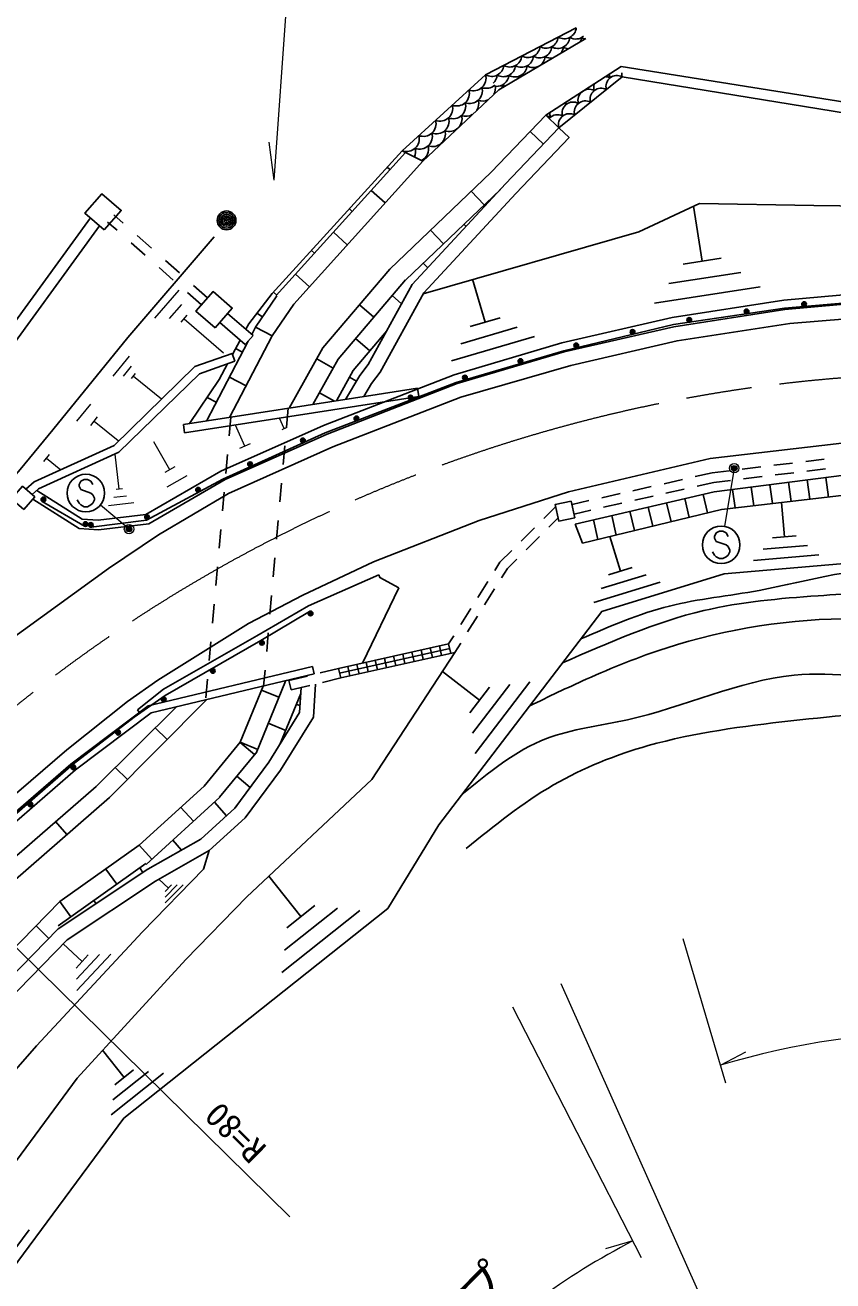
# Model space of a CAD drawing. Units: millimetres, scale not verified. Extents: x 40000 to 680000, y 20000 to 380000.
# Drawn here: x 363521 to 406506, y 259216 to 326088 of the extents above; entities that cross this region are included whole.
import ezdxf
from ezdxf.enums import TextEntityAlignment as Align

# ---------------------------------------------------------------- set-up
doc = ezdxf.new("R2010")
doc.units = ezdxf.units.MM
doc.header["$LTSCALE"] = 1000
doc.header["$PDMODE"] = 32
doc.header["$PDSIZE"] = 500
doc.linetypes.add('CHAIN', pattern=[18.5, 12, -1.5, 3.5, -1.5])
doc.linetypes.add('USER1', pattern=[2, 1, -1])
for name, color, linetype, lineweight in [('M-BGD', 7, 'Continuous', 25), ('M-BMK', 2, 'CHAIN', 13), ('M-STR-HTXT', 7, 'Continuous', 13), ('M-STR-STRC', 7, 'Continuous', 25)]:
    doc.layers.add(name, color=color, linetype=linetype, lineweight=lineweight)
doc.styles.add('ＭＳ ゴシック', font='')
doc.styles.get('ＭＳ ゴシック').set_extended_font_data('MS Gothic')

msp = doc.modelspace()

# ---------------------------------------------------------------- linework, layer by layer
at = {"layer": 'M-BGD'}
for p, q in [((390395, 320426), (391100, 319753)), ((383758, 319313), (376887, 311686)), ((382936, 318400), (382794, 318528)), ((382675, 316616), (381932, 317286)), ((383775, 312515), (388816, 317342)), ((387265, 317241), (387956, 316519)), ((380928, 316171), (380775, 316309)), ((399545, 313520), (399091, 316449)), ((380667, 314387), (379924, 315057)), ((385098, 315166), (385789, 314444)), ((386873, 315481), (386985, 315365)), ((378920, 313942), (378756, 314090)), ((400559, 313677), (398531, 313363)), ((384706, 313407), (384943, 313159)), ((378659, 312159), (377916, 312828)), ((380172, 308299), (383761, 312524)), ((388001, 310268), (387322, 312562)), ((397770, 312322), (401600, 312916)), ((376913, 311673), (375772, 310004)), ((376912, 311713), (376737, 311871)), ((383045, 311681), (383557, 311245)), ((402641, 312154), (397008, 311281)), ((381311, 311185), (382073, 310538)), ((375651, 309559), (374296, 310737)), ((376149, 310556), (375860, 310754)), ((388795, 310504), (387207, 310033)), ((375231, 309076), (373876, 310254)), ((375778, 310001), (375580, 309621)), ((376662, 309534), (375776, 309997)), ((380974, 307700), (382768, 309811)), ((386711, 309118), (389710, 310007)), ((375393, 309263), (373174, 305006)), ((374550, 308547), (374957, 309314)), ((375651, 309559), (375231, 309076)), ((381102, 309395), (381864, 308747)), ((390625, 309511), (386214, 308204)), ((375082, 308667), (374715, 308858)), ((377576, 305690), (379369, 308899)), ((378831, 305885), (380177, 308295)), ((379039, 308309), (379912, 307821)), ((380085, 306080), (380985, 307692)), ((375276, 306874), (374389, 307336)), ((380785, 307334), (381156, 307127)), ((384479, 306308), (372010, 304370)), ((379181, 306512), (379983, 306064)), ((384479, 306308), (384410, 306753)), ((373696, 306006), (373205, 306262)), ((371941, 304814), (372010, 304370)), ((406051, 302974), (405059, 302853)), ((400989, 302356), (400087, 302246)), ((402676, 302562), (401684, 302441)), ((404364, 302768), (403371, 302647)), ((406116, 302458), (405123, 302337)), ((398502, 301888), (397527, 301668)), ((400087, 302246), (399185, 302042)), ((400176, 301733), (399283, 301531)), ((401054, 301840), (400176, 301733)), ((402741, 302046), (401748, 301925)), ((403156, 301613), (403286, 300608)), ((404428, 302252), (403436, 302131)), ((404148, 301741), (404279, 300724)), ((405140, 301869), (405273, 300841)), ((406132, 301997), (406266, 300958)), ((392434, 301242), (387684, 299714)), ((395185, 301140), (394210, 300920)), ((396844, 301514), (395868, 301294)), ((396942, 301003), (395966, 300783)), ((398600, 301377), (397624, 301157)), ((399608, 301096), (399836, 300109)), ((401173, 301357), (401300, 300374)), ((402165, 301485), (402293, 300491)), ((366678, 299412), (364434, 300722)), ((391120, 299813), (391756, 300449)), ((393527, 300766), (392625, 300562)), ((395283, 300629), (394308, 300409)), ((396685, 300421), (396920, 299404)), ((397659, 300646), (397892, 299639)), ((398633, 300871), (398864, 299874)), ((403925, 298840), (403766, 300664)), ((391884, 299841), (391388, 299346)), ((393625, 300255), (392732, 300053)), ((393762, 299745), (394004, 298699)), ((394736, 299970), (394976, 298934)), ((395710, 300196), (395948, 299169)), ((389917, 298612), (390624, 299318)), ((392788, 299520), (393183, 298500)), ((390893, 298851), (390185, 298145)), ((395197, 297015), (394631, 298851)), ((402788, 298179), (405159, 298385)), ((404553, 298895), (403297, 298785)), ((388785, 297482), (389421, 298117)), ((389690, 297650), (389194, 297155)), ((405765, 297876), (402279, 297573)), ((367953, 297145), (362527, 293214)), ((388512, 297047), (388785, 297482)), ((389194, 297155), (388879, 296654)), ((395833, 297211), (394560, 296819)), ((387608, 295607), (388140, 296454)), ((397313, 296429), (393777, 295339)), ((394169, 296079), (396573, 296820)), ((383416, 296118), (381479, 292115)), ((388507, 296061), (387975, 295214)), ((386704, 294167), (387236, 295014)), ((387603, 294621), (387071, 293774)), ((386059, 293140), (386332, 293574)), ((380202, 291829), (386059, 293140)), ((385199, 292414), (385083, 292921)), ((385687, 292524), (385571, 293030)), ((386172, 292632), (386059, 293140)), ((386699, 293181), (386384, 292679)), ((380259, 291575), (386115, 292886)), ((386384, 292679), (380320, 291323)), ((386384, 292679), (381975, 285918)), ((382272, 291759), (382155, 292266)), ((382760, 291869), (382643, 292375)), ((383248, 291978), (383131, 292485)), ((383736, 292087), (383619, 292594)), ((384223, 292196), (384107, 292703)), ((384711, 292305), (384595, 292812)), ((378908, 291535), (378816, 291924)), ((379222, 291591), (380202, 291829)), ((380317, 291322), (380203, 291830)), ((380808, 291432), (380691, 291939)), ((381296, 291541), (381179, 292048)), ((381784, 291650), (381667, 292157)), ((387707, 290146), (385724, 291661)), ((375812, 287311), (377377, 291147)), ((377563, 291188), (378542, 291426)), ((377563, 291188), (377686, 290683)), ((378663, 290920), (377686, 290683)), ((380320, 291323), (379343, 291085)), ((387327, 288383), (389308, 290977)), ((390385, 291121), (387471, 287306)), ((376104, 290674), (377030, 290296)), ((377084, 287782), (378188, 290488)), ((388232, 290832), (387183, 289459)), ((369591, 289503), (369497, 289620)), ((377956, 289919), (378151, 289839)), ((376463, 288907), (377389, 288530)), ((371075, 288042), (370444, 288666)), ((374961, 287884), (375733, 287249)), ((374971, 287896), (375897, 287519)), ((373864, 284978), (375794, 287323)), ((368963, 285910), (368312, 286555)), ((374780, 286091), (375504, 285494)), ((369960, 281395), (373879, 284967)), ((371808, 284432), (372482, 283693)), ((373590, 284703), (374242, 283988)), ((374673, 284388), (374769, 284504)), ((365746, 282982), (365143, 283676)), ((369591, 282411), (370264, 281672)), ((371373, 282683), (371849, 282160)), ((373310, 282133), (373021, 281133)), ((365284, 278122), (369945, 281436)), ((367816, 281149), (368396, 280334)), ((369618, 281204), (369793, 280958)), ((371144, 280125), (370642, 280616)), ((371314, 280299), (370974, 279952)), ((370978, 279646), (371620, 280303)), ((371925, 280306), (370981, 279341)), ((378199, 278613), (376484, 280771)), ((365371, 279411), (365951, 278596)), ((367173, 279465), (367293, 279297)), ((381329, 278934), (377179, 275636)), ((377315, 276828), (380137, 279070)), ((378946, 279206), (377452, 278019)), ((364101, 278117), (364780, 277450)), ((366558, 276223), (365549, 277162)), ((366883, 276573), (366233, 275874)), ((366255, 275275), (367482, 276594)), ((368081, 276616), (366276, 274676)), ((368789, 270054), (367640, 271500)), ((370885, 270269), (368106, 268061)), ((368197, 268859), (370087, 270361)), ((369289, 270452), (368288, 269657)), ((363728, 261940), (361764, 259288))]:
    msp.add_line(p, q, dxfattribs=at)
at = {"layer": 'M-BGD', "linetype": 'USER1'}
for p, q in [((373234, 311564), (368244, 315976)), ((372905, 311187), (367913, 315602)), ((377515, 305681), (376213, 290894)), ((374462, 305206), (373137, 290161))]:
    msp.add_line(p, q, dxfattribs=at)
at = {"layer": 'M-BGD'}
for points in [[(392850, 325950), (388026, 323442), (383587, 319399)], [(383587, 319399), (384683, 318845), (388726, 322649), (393356, 325368)], [(391228, 321300), (395237, 323888), (411707, 321257), (425380, 321190), (435578, 320479), (450889, 314711), (456578, 310900), (461452, 305055)], [(460885, 304324), (455559, 310099), (450471, 313946), (435365, 319703), (424815, 320638), (411748, 320647), (395294, 323333), (391928, 320624)], [(381538, 306306), (381960, 307009), (382410, 307604), (384738, 311834), (389632, 317120), (392472, 320107), (391928, 320624), (391228, 321300), (388324, 318256), (382931, 313091), (379369, 308899)], [(380574, 306156), (381337, 307429), (381779, 308013), (384125, 312276), (389085, 317633), (391928, 320624)], [(375266, 309894), (375422, 310189), (376666, 311793), (383587, 319399)], [(374401, 305197), (376662, 309534), (377822, 311229), (384683, 318845)], [(384711, 311786), (396174, 315087), (399402, 316585), (405489, 316489), (411044, 316411), (414693, 315908), (420836, 316084), (426973, 315831), (434122, 313970), (440708, 311531), (447264, 308448), (453793, 305212), (460526, 301220), (466794, 296675)], [(366996, 315820), (361248, 307926), (356571, 301484), (355320, 299908), (341174, 283133), (335895, 277131), (331080, 271863)], [(367482, 315399), (361765, 307550), (357081, 301097), (355816, 299503), (341659, 282715), (336372, 276703), (331619, 271504)], [(373588, 314806), (368979, 309444), (365001, 304528), (363254, 302431), (362277, 301299), (358781, 296382), (338029, 272463), (335115, 269171)], [(364135, 301298), (366564, 299776), (367409, 299720), (369944, 300020), (373942, 302328), (379401, 304768), (386354, 307470), (392078, 309167), (397952, 310512), (403888, 311433), (409859, 311969), (415856, 311959), (422132, 311546), (428313, 310723), (433910, 309456), (439606, 307762), (445488, 305642), (451577, 303018), (459965, 298766), (466489, 295239), (466592, 295009)], [(363924, 300841), (366405, 299286), (367422, 299218), (370105, 299536), (374170, 301882), (379594, 304307), (386516, 306997), (392205, 308683), (398046, 310021), (403949, 310936), (409881, 311469), (415839, 311459), (422082, 311049), (428224, 310230), (433783, 308972), (439449, 307287), (445305, 305177), (451364, 302565), (459733, 298323), (466504, 294663)], [(466349, 294836), (459702, 298457), (451362, 302702), (445250, 305338), (439464, 307344), (433771, 309086), (428060, 310357), (422081, 311192), (415877, 311569), (409914, 311534), (403931, 311018), (398026, 310138), (392192, 308747), (386468, 307054), (379482, 304369), (374034, 301904), (369985, 299723), (367028, 299351)], [(367953, 297145), (370626, 298945), (374343, 301147), (379899, 303630), (386706, 306280), (392560, 307969), (398214, 309277), (404222, 310192), (410027, 310681), (415795, 310741), (421845, 310326), (427899, 309529), (433609, 308225), (439313, 306528), (444865, 304477), (450903, 302004), (459165, 297781)], [(363561, 301382), (363998, 301761), (368260, 303707), (372556, 307905), (374531, 308600), (374677, 308185)], [(374677, 308185), (372794, 307522), (368512, 303339), (364238, 301387), (363894, 301089)], [(372273, 304866), (373844, 307217), (374284, 308047)], [(371941, 304814), (382252, 306417), (384410, 306753)], [(465379, 287780), (455611, 292903), (450593, 295317), (444570, 297899), (438667, 300010), (432326, 301854), (426293, 303080), (420276, 303893), (414889, 304172), (407746, 303920), (399985, 303004), (392434, 301242)], [(464389, 286276), (454749, 291319), (449931, 293698), (444001, 296266), (438256, 298307), (431974, 300157), (425998, 301358), (420123, 302138), (414635, 302426), (407104, 302122), (400181, 301229), (392788, 299520)], [(463984, 285326), (454309, 290438), (449704, 292699), (443673, 295266), (437486, 297498), (431636, 299171), (425816, 300285), (420135, 301085), (414439, 301399), (407265, 301075), (400581, 300290), (393183, 298500)], [(344314, 263034), (347876, 268347), (352701, 274453), (356855, 279254), (361130, 283544), (365734, 287500), (368961, 290062), (370583, 291209), (375415, 294228), (378292, 295724), (382062, 297509), (387684, 299714)], [(400727, 296865), (414535, 298065), (430959, 295451), (449274, 289399), (460617, 282895), (467426, 281616)], [(400727, 296865), (394210, 294857), (385528, 283493), (382830, 279049), (368777, 267881), (359338, 255130), (358419, 253624)], [(369497, 289620), (370877, 290726), (375846, 293574), (378602, 295170), (382335, 296806)], [(382335, 296806), (382395, 296668), (383416, 296118)], [(344991, 262583), (348476, 267757), (353456, 274084), (357358, 278577), (361567, 282822), (366081, 286727), (369328, 289234), (370973, 290384), (376064, 293310), (378646, 294865)], [(378816, 291924), (370062, 289840), (365948, 286738), (361422, 282823), (357219, 278568), (353266, 274059), (348360, 267734), (344913, 262635)], [(345246, 262413), (348684, 267499), (353575, 273804), (357511, 278295), (361696, 282531), (366200, 286427), (370236, 289471), (378908, 291535)], [(378969, 290994), (378868, 289242), (377119, 286412), (375237, 283877), (373310, 282133), (370450, 280494), (365754, 277374), (361207, 272710), (356513, 267238), (351986, 261121), (350529, 258888)], [(378207, 290809), (378130, 289475), (376498, 286833), (374679, 284384), (372866, 282743), (370055, 281133), (365272, 277955), (360653, 273216), (355926, 267705), (351370, 261550), (349905, 259304)], [(365371, 279411), (369591, 282411), (373054, 285568), (374971, 287896), (376192, 290888)], [(373186, 290173), (368011, 284949), (361032, 278888), (355571, 272720), (348455, 263605), (346939, 261283)], [(360466, 279609), (367294, 285546), (371579, 289790)], [(355626, 255488), (357151, 257841), (361800, 263939), (366285, 270006), (372081, 276332), (375320, 279673), (381975, 285918)], [(353052, 257205), (354442, 259510), (359058, 265939), (364118, 271731), (369767, 277804), (373021, 281133)], [(365371, 279411), (359897, 273835), (355029, 268227), (350554, 262158), (349113, 259833)]]:
    msp.add_lwpolyline(points, dxfattribs=at)
for points in [[(367735, 315179), (368634, 316216), (367604, 317110), (366705, 316073)], [(373627, 309968), (374539, 311015), (373524, 311898), (372613, 310851)], [(363444, 300296), (364034, 300966), (363388, 301535), (362798, 300866)], [(392588, 300741), (392773, 299858), (391918, 299679), (391732, 300561)]]:
    msp.add_lwpolyline(points, close=True, dxfattribs=at)
for centre, radius in [((374241, 315691), 500), ((374241, 315691), 409), ((374241, 315691), 318), ((374241, 315691), 227), ((374241, 315691), 136), ((374241, 315691), 45.5), ((401912, 310843), 125), ((404973, 311233), 125), ((404973, 311233), 75), ((404973, 311233), 25), ((398866, 310390), 125), ((398866, 310390), 75), ((398866, 310390), 25), ((401912, 310843), 75), ((401912, 310843), 25), ((395845, 309747), 125), ((395845, 309747), 75), ((395845, 309747), 25), ((392849, 309032), 125), ((392849, 309032), 75), ((392849, 309032), 25), ((389880, 308194), 125), ((389880, 308194), 75), ((389880, 308194), 25), ((386926, 307320), 125), ((386926, 307320), 75), ((386926, 307320), 25), ((384029, 306251), 125), ((384029, 306251), 75), ((384029, 306251), 25), ((381154, 305146), 125), ((381154, 305146), 75), ((381154, 305146), 25), ((378301, 303972), 125), ((378301, 303972), 75), ((378301, 303972), 25), ((375495, 302702), 125), ((375495, 302702), 75), ((375495, 302702), 25), ((364497, 300830), 125), ((372724, 301341), 125), ((372724, 301341), 75), ((372724, 301341), 25), ((364497, 300830), 75), ((364497, 300830), 25), ((366741, 299520), 125), ((366741, 299520), 75), ((367012, 299475), 125), ((370013, 299880), 125), ((370013, 299880), 75), ((370013, 299880), 25), ((366741, 299520), 25), ((367012, 299475), 75), ((367012, 299475), 25), ((378710, 294758), 125), ((378710, 294758), 75), ((378710, 294758), 25), ((376121, 293199), 125), ((376121, 293199), 75), ((376121, 293199), 25), ((373503, 291694), 125), ((373503, 291694), 75), ((373503, 291694), 25), ((370902, 290181), 125), ((370902, 290181), 75), ((370902, 290181), 25), ((368464, 288410), 125), ((368464, 288410), 75), ((368464, 288410), 25), ((366083, 286564), 125), ((366083, 286564), 75), ((366083, 286564), 25), ((363799, 284588), 125), ((363799, 284588), 75), ((363799, 284588), 25)]:
    msp.add_circle(centre, radius, dxfattribs=at)
for centre, radius, start, end in [((392209, 326004), 643, 239.79769, 355.1479), ((391244, 325503), 643, 239.79769, 355.1479), ((391865, 325488), 643, 239.79769, 355.1479), ((392829, 325989), 643, 239.79769, 310.08425), ((392485, 325473), 643, 334.63155, 355.1479), ((393450, 325975), 643, 239.79769, 258.15981), ((389315, 324499), 643, 239.79769, 355.1479), ((389935, 324485), 643, 239.79769, 355.1479), ((390279, 325001), 643, 239.79769, 355.1479), ((390556, 324470), 643, 239.79769, 355.1479), ((390900, 324986), 643, 239.79769, 355.1479), ((391520, 324971), 643, 239.79769, 276.44228), ((391520, 324971), 643, 324.39082, 355.1479), ((392485, 325473), 643, 239.79769, 266.20155), ((388350, 323998), 643, 239.79769, 355.1479), ((388970, 323983), 643, 239.79769, 355.1479), ((389591, 323968), 643, 239.79769, 355.1479), ((387377, 323263), 673, 249.23836, 15.40444), ((388006, 323481), 643, 310.47383, 355.1479), ((388626, 323467), 643, 265.00093, 355.1479), ((389247, 323452), 643, 348.65383, 355.1479), ((390211, 323953), 643, 239.79769, 245.81459), ((394366, 322763), 585, 61.30776, 86.77669), ((395014, 322821), 585, 61.30776, 196.36311), ((395208, 323441), 585, 174.86241, 196.36311), ((395855, 323498), 585, 175.40047, 196.36311), ((386489, 322454), 673, 249.23836, 15.40444), ((387181, 322586), 673, 249.23836, 15.40444), ((388069, 323395), 673, 249.23836, 311.35024), ((387873, 322718), 673, 332.89522, 13.27229), ((388282, 322950), 643, 341.57936, 355.1479), ((389247, 323452), 643, 239.79769, 252.17928), ((393525, 322086), 585, 61.30776, 196.36311), ((394172, 322143), 585, 61.30776, 196.36311), ((394366, 322763), 585, 158.90877, 196.36311), ((385601, 321646), 673, 249.23836, 15.40444), ((386293, 321778), 673, 249.23836, 15.40444), ((386986, 321909), 673, 327.09895, 15.40444), ((387873, 322718), 673, 249.23836, 293.61916), ((392683, 321408), 585, 61.30776, 196.36311), ((392036, 321351), 585, 61.30776, 75.39961), ((392878, 322028), 585, 183.93672, 196.36311), ((393330, 321466), 585, 61.30776, 196.36311), ((384714, 320837), 673, 249.23836, 15.40444), ((385406, 320969), 673, 249.23836, 15.40444), ((386098, 321101), 673, 249.23836, 15.40444), ((386986, 321909), 673, 249.23836, 299.41542), ((391194, 320673), 585, 61.30776, 81.85622), ((391842, 320731), 585, 61.30776, 137.68047), ((392036, 321351), 585, 170.28584, 196.36311), ((392489, 320788), 585, 61.30776, 196.36311), ((384518, 320161), 673, 249.23836, 15.40444), ((385210, 320292), 673, 249.23836, 15.40444), ((383826, 320029), 673, 249.23836, 15.40444), ((384322, 319484), 673, 295.96504, 15.40444), ((383630, 319352), 673, 335.1053, 15.40444)]:
    msp.add_arc(centre, radius, start, end, dxfattribs=at)
for points, knots in [([(393100, 293404), (394651, 294074), (396202, 294744), (397811, 295150), (399361, 295542), (400966, 295688), (402578, 295986), (405250, 296480), (407943, 297391), (410533, 297002), (411787, 296804), (413014, 296312), (414253, 295903), (416389, 295214), (418564, 294778), (420703, 294177), (422962, 293525), (425186, 292757), (427459, 292136), (429042, 291689), (430643, 291288), (432281, 291143), (433550, 291024), (434837, 291053), (436100, 290877), (437983, 290623), (439820, 289924), (441462, 288955), (443654, 287687), (445503, 285922), (447484, 284334), (449502, 282669), (451647, 281208), (453948, 280008), (455154, 279368), (456413, 278819), (457580, 278121), (459042, 277242), (460351, 276119), (461701, 275059), (462799, 274196), (463924, 273375), (464980, 272473), (466470, 271202), (467824, 269772), (469178, 268341)], [0, 0, 0, 0, 1, 1, 1, 2, 2, 2, 3, 3, 3, 4, 4, 4, 5, 5, 5, 6, 6, 6, 7, 7, 7, 8, 8, 8, 9, 9, 9, 10, 10, 10, 11, 11, 11, 12, 12, 12, 13, 13, 13, 14, 14, 14, 15, 15, 15, 15]), ([(464490, 271443), (462770, 272693), (461049, 273942), (459228, 275041), (457378, 276157), (455425, 277117), (453640, 278319), (451435, 279805), (449486, 281661), (447414, 283353), (445886, 284564), (444287, 285669), (442674, 286800), (441493, 287638), (440300, 288483), (438990, 289034), (437250, 289771), (435311, 290011), (433389, 290222), (430895, 290485), (428426, 290678), (426050, 291290), (423569, 291871), (421207, 292919), (418778, 293815), (416164, 294759), (413478, 295537), (410734, 295767), (409076, 295905), (407397, 295816), (405718, 295699), (403666, 295557), (401616, 295373), (399637, 294908), (397050, 294300), (394585, 293211), (392120, 292121)], [0, 0, 0, 0, 1, 1, 1, 2, 2, 2, 3, 3, 3, 4, 4, 4, 5, 5, 5, 6, 6, 6, 7, 7, 7, 8, 8, 8, 9, 9, 9, 10, 10, 10, 11, 11, 11, 12, 12, 12, 12]), ([(390378, 289842), (391374, 290322), (392370, 290802), (393379, 291254), (394767, 291877), (396180, 292448), (397628, 292916), (400863, 293962), (404276, 294491), (407699, 294477), (409265, 294484), (410835, 294393), (412320, 293981), (413942, 293510), (415451, 292643), (417067, 292172), (419134, 291567), (421378, 291640), (423479, 291159), (425164, 290755), (426766, 290027), (428404, 289424), (430175, 288771), (431966, 288204), (433815, 287786), (435674, 287358), (437596, 287105), (439331, 286401), (441216, 285628), (442870, 284306), (444584, 283120), (446290, 281940), (448055, 280896), (449696, 279675), (451426, 278387), (453018, 276903), (454610, 275418)], [0, 0, 0, 0, 1, 1, 1, 2, 2, 2, 3, 3, 3, 4, 4, 4, 5, 5, 5, 6, 6, 6, 7, 7, 7, 8, 8, 8, 9, 9, 9, 10, 10, 10, 11, 11, 11, 12, 12, 12, 12]), ([(448257, 278688), (446457, 279808), (444657, 280928), (442960, 282266), (441324, 283555), (439784, 285045), (437932, 285825), (436284, 286519), (434388, 286648), (432577, 287013), (430273, 287483), (428097, 288307), (425860, 288949), (424094, 289431), (422307, 289837), (420504, 290138), (417388, 290645), (414227, 290750), (411052, 291068), (408837, 291300), (406614, 291656), (404446, 291474), (401453, 291169), (398605, 289776), (395579, 289101), (394120, 288775), (392619, 288616), (391268, 288096), (389618, 287460), (388191, 286285), (386764, 285110)], [0, 0, 0, 0, 1, 1, 1, 2, 2, 2, 3, 3, 3, 4, 4, 4, 5, 5, 5, 6, 6, 6, 7, 7, 7, 8, 8, 8, 9, 9, 9, 10, 10, 10, 10]), ([(386999, 282248), (388493, 283456), (389987, 284664), (391639, 285623), (393211, 286535), (394925, 287221), (396680, 287719), (399157, 288421), (401715, 288747), (404276, 289039), (406796, 289308), (409302, 289570), (411816, 289547), (413286, 289490), (414741, 289315), (416258, 289292), (418713, 289280), (421356, 289749), (423387, 288578), (424081, 288170), (424702, 287569), (425411, 287186), (426776, 286441), (428439, 286455), (430085, 286371), (432350, 286255), (434581, 285953), (436457, 284948), (437923, 284163), (439172, 282950), (440421, 281736)], [0, 0, 0, 0, 1, 1, 1, 2, 2, 2, 3, 3, 3, 4, 4, 4, 5, 5, 5, 6, 6, 6, 7, 7, 7, 8, 8, 8, 9, 9, 9, 10, 10, 10, 10])]:
    msp.add_open_spline(points, degree=3, knots=knots, dxfattribs=at)
at = {"layer": 'M-BMK'}
msp.add_arc((413234, 227541), 80000, 75.02642, 135.44706, dxfattribs=at)
at = {"layer": 'M-STR-HTXT'}
for p, q in [((376766, 317829), (377768, 331838)), ((376766, 317829), (376509, 319852)), ((370432, 310475), (371724, 311978)), ((371206, 310463), (371852, 311214)), ((371818, 310263), (372141, 310639)), ((371980, 310451), (374084, 308642)), ((368213, 307385), (369077, 308453)), ((368749, 307393), (369181, 307927)), ((369178, 307267), (369394, 307534)), ((369286, 307401), (370781, 306191)), ((366275, 304991), (367016, 305907)), ((367010, 304775), (367380, 305233)), ((367195, 305004), (368478, 303966)), ((377314, 304602), (377066, 305156)), ((375211, 303662), (374708, 304789)), ((377452, 304664), (377176, 304541)), ((371228, 302413), (370376, 303888)), ((375493, 303788), (374930, 303536)), ((364509, 302845), (364821, 303219)), ((364665, 303032), (365414, 302408)), ((368533, 301373), (368312, 303248)), ((371491, 302565), (370964, 302261)), ((401255, 302489), (400735, 299391)), ((372120, 302085), (371066, 301476)), ((368916, 301011), (368246, 300932)), ((368701, 301393), (368366, 301353)), ((369049, 299253), (367534, 300522)), ((369298, 300649), (367959, 300490)), ((356226, 283666), (377604, 262619)), ((400806, 269749), (398546, 277423)), ((401012, 254938), (392049, 275030)), ((396326, 260452), (389471, 273794)), ((400523, 270708), (401877, 271420)), ((395869, 261341), (394398, 260923))]:
    msp.add_line(p, q, dxfattribs=at)
for centre, radius in [((401255, 302489), 150), ((401255, 302489), 120), ((401255, 302489), 90), ((401255, 302489), 60), ((401255, 302489), 30), ((401255, 302489), 20), ((369049, 299253), 150), ((369049, 299253), 120), ((369049, 299253), 90), ((369049, 299253), 60), ((369049, 299253), 30), ((369049, 299253), 20)]:
    msp.add_circle(centre, radius, dxfattribs=at)
for radius, start, end in [(45000, 75.02642, 106.40781), (38000, 117.19233, 135.44706)]:
    msp.add_arc((413234, 227541), radius, start, end, dxfattribs=at)
for p in [(401255, 302489), (369049, 299253)]:
    msp.add_point(p, dxfattribs=at)
at = {"layer": 'M-STR-STRC'}
for p, q in [((366480, 301806), (366389, 301624)), ((366389, 301624), (366389, 301533)), ((366662, 301896), (366480, 301806)), ((366844, 301896), (366662, 301896)), ((367026, 301806), (366844, 301896)), ((367117, 301624), (367026, 301806)), ((366389, 301533), (366480, 301351)), ((366480, 301351), (367026, 301169)), ((367026, 301169), (367117, 301078)), ((367117, 301078), (367208, 300896)), ((366389, 300624), (366298, 300806)), ((366480, 300533), (366389, 300624)), ((366662, 300442), (366480, 300533)), ((366844, 300442), (366662, 300442)), ((367026, 300533), (366844, 300442)), ((367117, 300624), (367026, 300533)), ((367208, 300806), (367117, 300624)), ((367208, 300896), (367208, 300806)), ((400290, 299045), (400199, 298864)), ((400472, 299136), (400290, 299045)), ((400654, 299136), (400472, 299136)), ((400836, 299045), (400654, 299136)), ((400927, 298864), (400836, 299045)), ((400199, 298864), (400199, 298773)), ((400199, 298773), (400290, 298591)), ((400290, 298591), (400836, 298409)), ((400836, 298409), (400927, 298318)), ((400927, 298318), (401018, 298136)), ((400199, 297864), (400109, 298045)), ((400290, 297773), (400199, 297864)), ((400472, 297682), (400290, 297773)), ((400654, 297682), (400472, 297682)), ((400836, 297773), (400654, 297682)), ((400927, 297864), (400836, 297773)), ((401018, 298045), (400927, 297864)), ((401018, 298136), (401018, 298045))]:
    msp.add_line(p, q, dxfattribs=at)
for centre in [(366753, 301169), (400563, 298409)]:
    msp.add_circle(centre, 1000, dxfattribs=at)

# ---------------------------------------------------------------- texts
at = {"layer": 'M-STR-HTXT', "style": 'ＭＳ ゴシック'}
msp.add_text('R=80', height=1320, rotation=135.447, dxfattribs=at).set_placement((375520, 265372), align=Align.TOP_LEFT)
msp.add_text('ガイドパイプ', height=1833, rotation=45.701, dxfattribs=at).set_placement((384542, 253359), align=Align.BOTTOM_CENTER)

doc.saveas('drawing.dxf')
